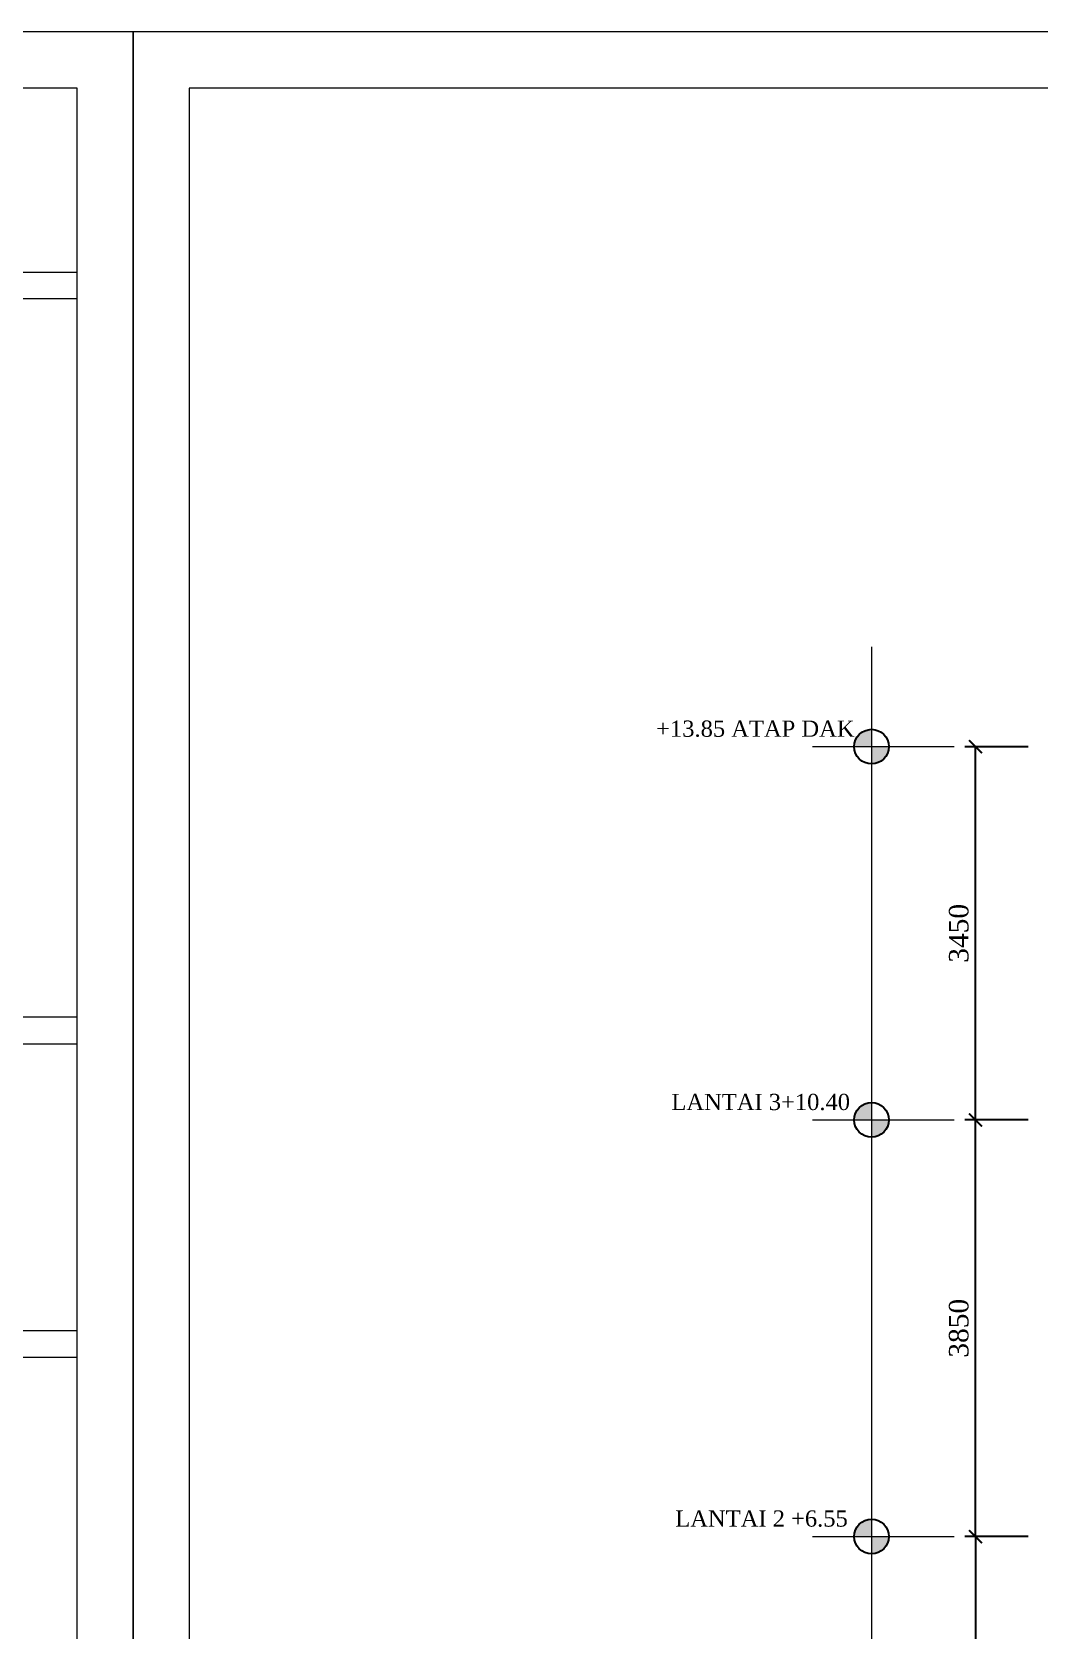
# Model space of a CAD drawing. Header units: millimetres. Extents: x -9564 to 494436, y -140371 to 4257.
# Drawn here: x 96.15 to 105.46, y 116.08 to 130.85 of the extents above; entities that cross this region are included whole.
import ezdxf
from ezdxf.enums import TextEntityAlignment as Align

# ---------------------------------------------------------------- set-up
doc = ezdxf.new("R2010")
doc.units = ezdxf.units.MM
doc.header["$MEASUREMENT"] = 0
doc.linetypes.add('DASHED2', pattern=[0.375, 0.25, -0.125])
doc.layers.get('DEFPOINTS').update_dxf_attribs({"lineweight": 18})
for name, color, linetype, lineweight in [('DIM', 1, 'Continuous', 5), ('LEGEND', 1, 'DASHED2', 50), ('XR-KOP A3_MOZART$0$A-TXTKOP', 3, 'Continuous', 5), ('XR-KOP A3_MOZART$0$KOP-A1$0$A-GRSKOP', 1, 'Continuous', 5)]:
    doc.layers.add(name, color=color, linetype=linetype, lineweight=lineweight)
doc.layers.add('ht', color=14, linetype='Continuous')
doc.layers.add('TEXT', color=4, linetype='Continuous')
doc.styles.add('HAND', font='ROMAND.SHX', dxfattribs={"width": 0.8, "height": 250})
doc.styles.add('style1', font='times.ttf', dxfattribs={"height": 0.15})
doc.styles.add('style2', font='times.ttf', dxfattribs={"height": 0.18})
doc.styles.add('XR-KOP A3_MOZART$0$ROMAND', font='romand.shx', dxfattribs={"height": 2, "bigfont": 'bigfont.shx'})
doc.dimstyles.new('ISO-25', dxfattribs={"dimtxt": 0.18, "dimasz": 0.12, "dimexe": 0.1, "dimexo": 0.1, "dimgap": 0.0625, "dimtad": 1, "dimtoh": 1, "dimdec": 0, "dimlfac": 1000, "dimtxsty": 'style2', "dimblk": 'ARCHTICK', "dimcen": 0.15, "dimclrd": 1, "dimclre": 1, "dimclrt": 4, "dimadec": 0, "dimazin": 0, "dimtfac": 1, "dimtdec": 0, "dimtmove": 0, "dimatfit": 3, "dimldrblk": 'OBLIQUE', "dimfxl": 1, "dimarcsym": 0})

# ---------------------------------------------------------------- blocks, each defined once
blk = doc.blocks.new('hsdh')
at = {"layer": 'XR-KOP A3_MOZART$0$KOP-A1$0$A-GRSKOP', "linetype": 'Continuous', "lineweight": 5}
for p, q in [((140385, 80618), (145017, 80618)), ((140385, 74466), (145017, 74466)), ((140385, 74244), (145017, 74244)), ((140385, 71876), (145017, 71876)), ((140385, 71654), (145017, 71654))]:
    blk.add_line(p, q, dxfattribs=at)
at = {"layer": 'XR-KOP A3_MOZART$0$KOP-A1$0$A-GRSKOP', "color": 0, "linetype": 'Continuous', "lineweight": 5}
blk.add_lwpolyline([(145480, 82601), (107945, 82601), (107945, 56197), (145480, 56197)], close=True, dxfattribs=at)
at = {"layer": 'XR-KOP A3_MOZART$0$KOP-A1$0$A-GRSKOP', "color": 5, "linetype": 'Continuous', "lineweight": 5}
blk.add_lwpolyline([(145017, 82138), (108409, 82138), (108409, 56660), (145017, 56660)], close=True, dxfattribs=at)
at = {"layer": 'XR-KOP A3_MOZART$0$KOP-A1$0$A-GRSKOP', "linetype": 'Continuous', "lineweight": 5}
blk.add_lwpolyline([(145017, 80396), (140385, 80396)], dxfattribs=at)
blk = doc.blocks.new('_ArchTick')
at = {"color": 0, "linetype": 'ByBlock', "const_width": 0.15}
blk.add_lwpolyline([(-0.5, -0.5), (0.5, 0.5)], dxfattribs=at)
blk = doc.blocks.new('*D584')
at = {"color": 1, "lineweight": -2, "transparency": 16777216}
for p, q in [((328.509, 159.175), (327.922, 159.175)), ((328.022, 159.175), (328.022, 155.325)), ((328.509, 155.325), (327.922, 155.325))]:
    blk.add_line(p, q, dxfattribs=at)
at = {"layer": 'DEFPOINTS', "color": 0, "transparency": 16777216}
for p in [(328.609, 159.175), (328.022, 155.325), (328.609, 155.325)]:
    blk.add_point(p, dxfattribs=at)
at = {"color": 1, "lineweight": -2, "transparency": 16777216, "xscale": 0.12, "yscale": 0.12, "zscale": 0.12}
for p, rotation in [((328.022, 159.175), 90), ((328.022, 155.325), 270)]:
    blk.add_blockref('_ArchTick', p, dxfattribs=dict(at, rotation=rotation))
at = {"color": 4, "transparency": 16777216, "insert": (327.868, 157.25), "char_height": 0.18, "attachment_point": 5, "rotation": 90, "style": 'style2'}
blk.add_mtext('3850', dxfattribs=at)
blk = doc.blocks.new('_Oblique')
at = {"color": 0, "linetype": 'ByBlock', "lineweight": -2}
blk.add_line((-0.5, -0.5), (0.5, 0.5), dxfattribs=at)
blk = doc.blocks.new('*D585')
at = {"color": 1, "lineweight": -2, "transparency": 16777216}
for p, q in [((328.509, 163.025), (327.922, 163.025)), ((328.022, 159.175), (328.022, 163.025)), ((328.509, 159.175), (327.922, 159.175))]:
    blk.add_line(p, q, dxfattribs=at)
at = {"layer": 'DEFPOINTS', "color": 0, "transparency": 16777216}
for p in [(328.022, 163.025), (328.609, 163.025), (328.609, 159.175)]:
    blk.add_point(p, dxfattribs=at)
at = {"color": 1, "lineweight": -2, "transparency": 16777216, "xscale": 0.12, "yscale": 0.12, "zscale": 0.12}
for p, rotation in [((328.022, 163.025), 90), ((328.022, 159.175), 270)]:
    blk.add_blockref('_ArchTick', p, dxfattribs=dict(at, rotation=rotation))
at = {"color": 4, "transparency": 16777216, "insert": (327.868, 161.1), "char_height": 0.18, "attachment_point": 5, "rotation": 90, "style": 'style2'}
blk.add_mtext('3850', dxfattribs=at)
blk = doc.blocks.new('*D586')
at = {"color": 1, "lineweight": -2, "transparency": 16777216}
for p, q in [((328.509, 166.475), (327.922, 166.475)), ((328.022, 163.025), (328.022, 166.475)), ((328.509, 163.025), (327.922, 163.025))]:
    blk.add_line(p, q, dxfattribs=at)
at = {"layer": 'DEFPOINTS', "color": 0, "transparency": 16777216}
for p in [(328.022, 166.475), (328.609, 166.475), (328.609, 163.025)]:
    blk.add_point(p, dxfattribs=at)
at = {"color": 1, "lineweight": -2, "transparency": 16777216, "xscale": 0.12, "yscale": 0.12, "zscale": 0.12}
for p, rotation in [((328.022, 166.475), 90), ((328.022, 163.025), 270)]:
    blk.add_blockref('_ArchTick', p, dxfattribs=dict(at, rotation=rotation))
at = {"color": 4, "transparency": 16777216, "insert": (327.868, 164.75), "char_height": 0.18, "attachment_point": 5, "rotation": 90, "style": 'style2'}
blk.add_mtext('3450', dxfattribs=at)
blk = doc.blocks.new('A$C459A4C15')
at = {"layer": 'ht'}
h = blk.add_hatch(color=256, dxfattribs=at)
h.paths.add_polyline_path([(0, 0.0801), (0, 0), (-0.0801, 0, -0.414214)])
h.paths.add_polyline_path([(0, 0), (0.0801, 0, -0.414214), (0, -0.0801)])
blk.add_circle((0, 0), 0.0801, dxfattribs=at)
blk = doc.blocks.new('A$C2a879c63')
at = {"layer": 'DIM', "color": 1, "linetype": 'ByBlock'}
for p, q in [((132.8235, 23.8624), (132.8235, 8.476)), ((132.279, 22.9401), (133.5872, 22.9401)), ((132.279, 19.4901), (133.5872, 19.4901)), ((132.279, 15.6401), (133.5872, 15.6401))]:
    blk.add_line(p, q, dxfattribs=at)
at = {"xscale": 2, "yscale": 2, "zscale": 2}
for p in [(132.8235, 22.9401), (132.8235, 19.4901), (132.8235, 15.6401)]:
    blk.add_blockref('A$C459A4C15', p, dxfattribs=at)
at = {"layer": 'LEGEND', "xscale": 0.00111896417510141, "yscale": 0.00111896417510141, "zscale": 0.00111896417510141}
for p in [(-36.787, -62.8819), (5.213, -62.8819)]:
    blk.add_blockref('hsdh', p, dxfattribs=at)
at = {"color": 4, "style": 'HAND'}
for tag, height, rotation, p in [('DRY.WASHER', 0.054, 0, (11.9366, 24.9122)), ('PATIO', 0.135, 0, (20.9666, 21.5696)), ('GENSET', 0.135, 0, (18.2157, 17.1045)), ('PLANTERBOX', 0.135, 90, (22.169, 13.2959)), ('PLANTERBOX', 0.135, 0, (18.5224, 11.5633)), ('PATIO', 0.135, 0, (400.0395, 10.821)), ('CARPORT', 0.135, 0, (12.157, 9.7744)), ('CARPORT', 0.135, 0, (20.6202, 9.7744))]:
    blk.add_attdef(tag, text='', height=height, rotation=rotation, dxfattribs=at).set_placement(p, align=Align.MIDDLE)
at = {"layer": 'TEXT', "style": 'style1'}
for s, p in [('+13.85 ATAP DAK', (132.6663, 23.0315)), ('LANTAI 3+10.40', (132.6246, 19.5815)), ('LANTAI 2 +6.55', (132.604, 15.7315))]:
    blk.add_text(s, height=0.15, dxfattribs=at).set_placement(p, align=Align.RIGHT)
at = {"layer": 'XR-KOP A3_MOZART$0$A-TXTKOP', "style": 'XR-KOP A3_MOZART$0$ROMAND'}
for tag, p in [('1:200', (37.0468, 3.1879)), ('1:100', (79.0468, 3.1879)), ('1:100', (121.0468, 3.1879)), ('1:100', (163.0468, 3.1879)), ('1:100', (205.0468, 3.1879)), ('1:100', (247.0468, 3.1879)), ('1:100', (289.0468, 3.1879)), ('1:100', (331.0468, 3.1879)), ('1:100', (373.0468, 3.1879)), ('1:100', (415.0468, 3.1879)), ('1:100', (457.0468, 3.1879)), ('1:100', (499.0468, 3.1879))]:
    blk.add_attdef(tag, text='', height=0.1296, dxfattribs=at).set_placement(p, align=Align.MIDDLE)
for base, p1, p2, picture, middle in [((133.7842, 22.9401), (134.3714, 19.4901), (134.3714, 22.9401), '*D586', (133.6302, 21.2151)), ((133.7842, 19.4901), (134.3714, 15.6401), (134.3714, 19.4901), '*D585', (133.6302, 17.5651)), ((133.7842, 11.7901), (134.3714, 15.6401), (134.3714, 11.7901), '*D584', (133.6302, 13.7151))]:
    dim = blk.add_linear_dim(base=base, p1=p1, p2=p2, angle=90, dimstyle='ISO-25')
    dim.commit()
    dim.dimension.update_dxf_attribs({"geometry": picture, "text_midpoint": middle, "insert": (-194.2379, -143.5351)})

msp = doc.modelspace()

# ---------------------------------------------------------------- block references
msp.add_blockref('A$C2a879c63', (-28.9148, 101.3058))

doc.saveas('drawing.dxf')
